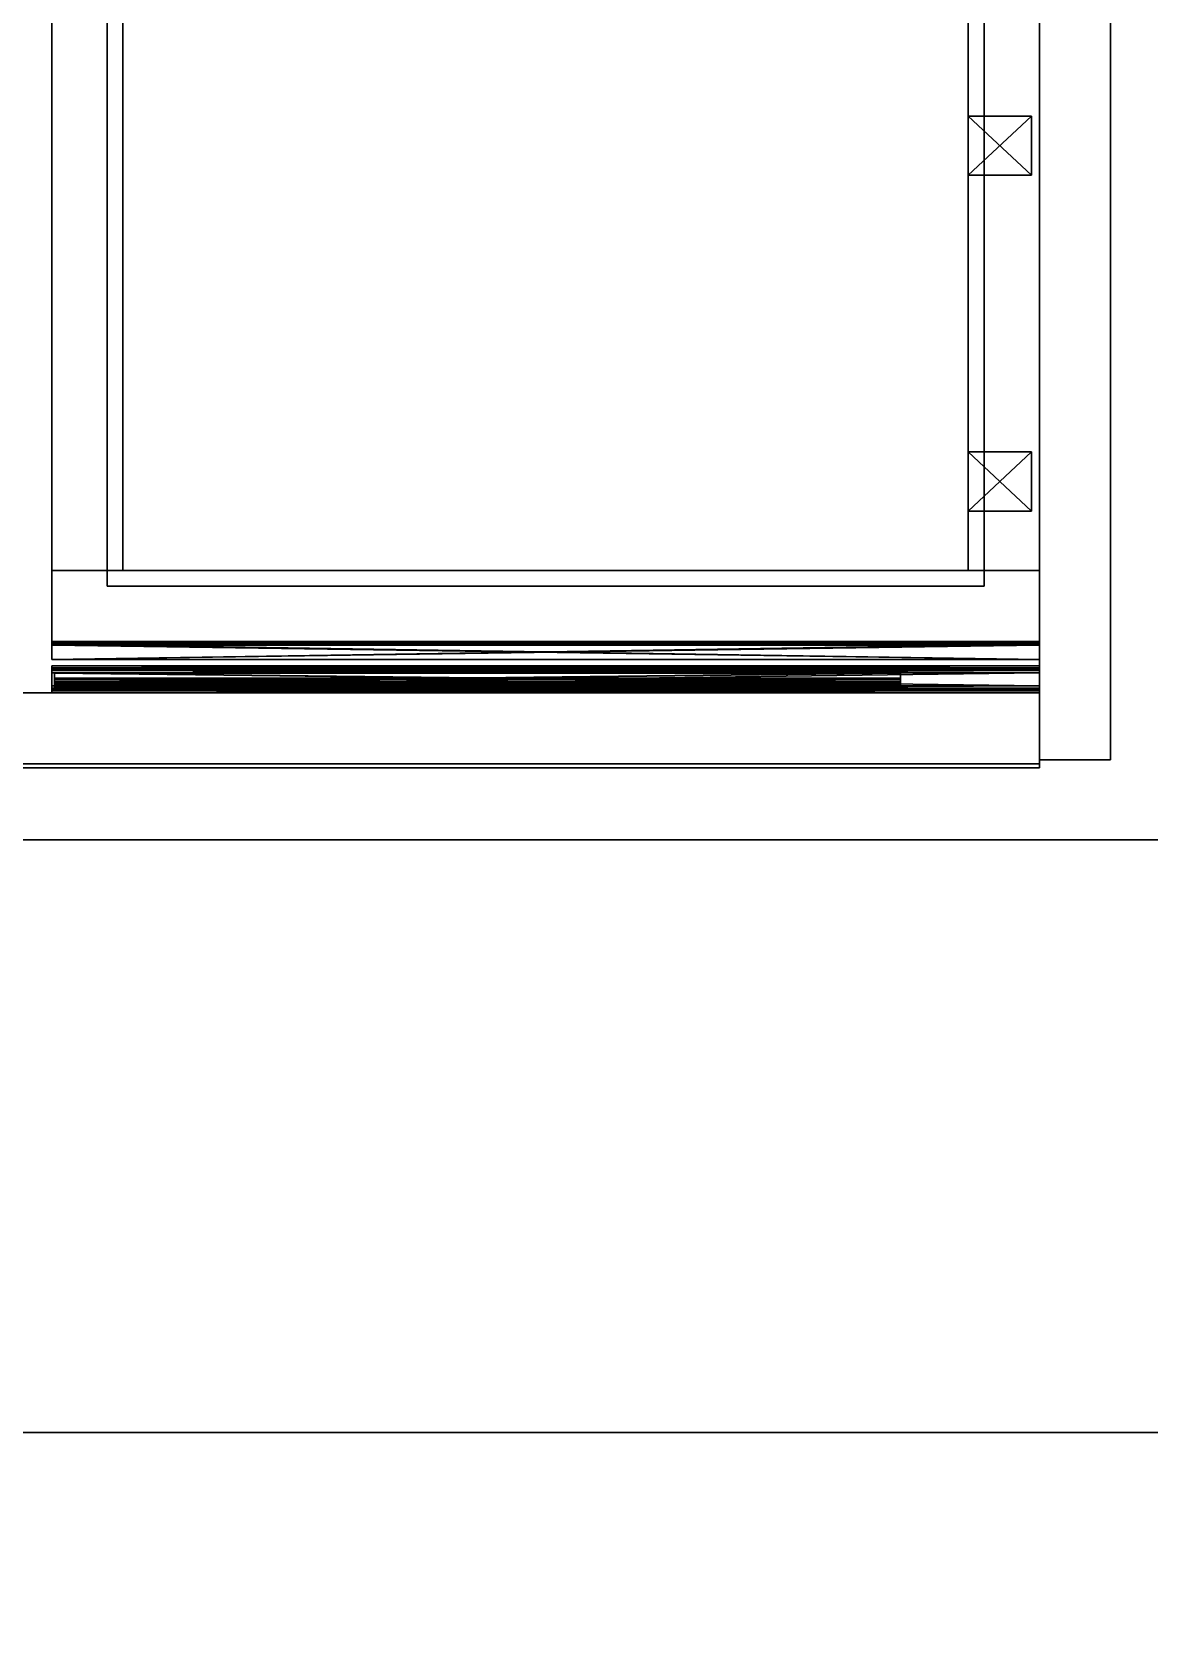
# Model space of a CAD drawing. Extents: x 0 to 5234, y -4951 to 0.
# Drawn here: x 222.9 to 505.8, y -3232.5 to -2828.4 of the extents above; entities that cross this region are included whole.
import ezdxf

# ---------------------------------------------------------------- set-up
doc = ezdxf.new("R2010")
doc.units = 0
for name, color, linetype in [('LAYER0', 7, 'CONTINUOUS'), ('LAYER10', 7, 'CONTINUOUS'), ('LAYER12', 253, 'CONTINUOUS'), ('LAYER14', 253, 'CONTINUOUS'), ('LAYER15', 7, 'CONTINUOUS'), ('LAYER18', 254, 'CONTINUOUS'), ('LAYER19', 7, 'CONTINUOUS'), ('LAYER20', 7, 'CONTINUOUS'), ('LAYER3', 253, 'CONTINUOUS'), ('LAYER33', 7, 'CONTINUOUS'), ('LAYER4', 253, 'CONTINUOUS'), ('LAYER6', 253, 'CONTINUOUS'), ('LAYER7', 253, 'CONTINUOUS'), ('LAYER8', 253, 'CONTINUOUS'), ('LAYER9', 7, 'CONTINUOUS')]:
    doc.layers.add(name, color=color, linetype=linetype)

msp = doc.modelspace()

# ---------------------------------------------------------------- linework, layer by layer
at = {"layer": 'LAYER0', "invisible_edges": 1}
for points in [[(5234, 0), (0, -4951), (0, 0), (5234, 0)], [(5234, -4951, 5), (0, 0, 5), (0, -4951, 5), (5234, -4951, 5)], [(0, 0, 5), (5234, -4951, 5), (5234, 0, 5), (0, 0, 5)], [(0, -4951), (5234, 0), (5234, -4951), (0, -4951)]]:
    msp.add_3dface(points, dxfattribs=at)
at = {"layer": 'LAYER10', "invisible_edges": 1}
for points in [[(460, -2964.744, 180), (478, -2634.744, 180), (478, -2964.744, 180), (460, -2964.744, 180)], [(478, -2634.744, 180), (460, -2964.744, 180), (460, -2634.744, 180), (478, -2634.744, 180)], [(460, -2634.744, 331.5), (478, -2964.744, 331.5), (478, -2634.744, 331.5), (460, -2634.744, 331.5)], [(478, -2964.744, 331.5), (460, -2634.744, 331.5), (460, -2964.744, 331.5), (478, -2964.744, 331.5)], [(460, -2964.744, 180), (460, -2634.744, 331.5), (460, -2634.744, 180), (460, -2964.744, 180)], [(460, -2634.744, 331.5), (460, -2964.744, 180), (460, -2964.744, 331.5), (460, -2634.744, 331.5)], [(478, -2964.744, 331.5), (478, -2634.744, 180), (478, -2634.744, 331.5), (478, -2964.744, 331.5)], [(478, -2634.744, 180), (478, -2964.744, 331.5), (478, -2964.744, 180), (478, -2634.744, 180)], [(478, -2964.744, 331.5), (460, -2964.744, 180), (478, -2964.744, 180), (478, -2964.744, 331.5)], [(460, -2964.744, 180), (478, -2964.744, 331.5), (460, -2964.744, 331.5), (460, -2964.744, 180)]]:
    msp.add_3dface(points, dxfattribs=at)
at = {"layer": 'LAYER12'}
for points in [[(476, -2934.744, 240.75), (476, -2949.744, 240.75), (460, -2934.744, 240.75), (476, -2934.744, 240.75)], [(460, -2934.744, 240.75), (476, -2949.744, 240.75), (460, -2949.744, 240.75), (460, -2934.744, 240.75)], [(460, -2934.744, 240.75), (460, -2949.744, 240.75), (460, -2934.744, 255.75), (460, -2934.744, 240.75)], [(460, -2934.744, 255.75), (460, -2949.744, 240.75), (460, -2949.744, 255.75), (460, -2934.744, 255.75)], [(460, -2934.744, 255.75), (460, -2949.744, 255.75), (476, -2934.744, 255.75), (460, -2934.744, 255.75)], [(476, -2934.744, 255.75), (460, -2949.744, 255.75), (476, -2949.744, 255.75), (476, -2934.744, 255.75)], [(460, -2934.744, 240.75), (460, -2934.744, 255.75), (476, -2934.744, 240.75), (460, -2934.744, 240.75)], [(476, -2934.744, 240.75), (460, -2934.744, 255.75), (476, -2934.744, 255.75), (476, -2934.744, 240.75)], [(476, -2934.744, 240.75), (476, -2934.744, 255.75), (476, -2949.744, 240.75), (476, -2934.744, 240.75)], [(476, -2949.744, 240.75), (476, -2934.744, 255.75), (476, -2949.744, 255.75), (476, -2949.744, 240.75)], [(476, -2949.744, 240.75), (476, -2949.744, 255.75), (460, -2949.744, 240.75), (476, -2949.744, 240.75)], [(460, -2949.744, 240.75), (476, -2949.744, 255.75), (460, -2949.744, 255.75), (460, -2949.744, 240.75)]]:
    msp.add_3dface(points, dxfattribs=at)
at = {"layer": 'LAYER14'}
for points in [[(476, -2849.744, 240.75), (476, -2864.744, 240.75), (460, -2849.744, 240.75), (476, -2849.744, 240.75)], [(460, -2849.744, 240.75), (476, -2864.744, 240.75), (460, -2864.744, 240.75), (460, -2849.744, 240.75)], [(460, -2849.744, 240.75), (460, -2864.744, 240.75), (460, -2849.744, 255.75), (460, -2849.744, 240.75)], [(460, -2849.744, 255.75), (460, -2864.744, 240.75), (460, -2864.744, 255.75), (460, -2849.744, 255.75)], [(460, -2849.744, 255.75), (460, -2864.744, 255.75), (476, -2849.744, 255.75), (460, -2849.744, 255.75)], [(476, -2849.744, 255.75), (460, -2864.744, 255.75), (476, -2864.744, 255.75), (476, -2849.744, 255.75)], [(460, -2849.744, 240.75), (460, -2849.744, 255.75), (476, -2849.744, 240.75), (460, -2849.744, 240.75)], [(476, -2849.744, 240.75), (460, -2849.744, 255.75), (476, -2849.744, 255.75), (476, -2849.744, 240.75)], [(476, -2849.744, 240.75), (476, -2849.744, 255.75), (476, -2864.744, 240.75), (476, -2849.744, 240.75)], [(476, -2864.744, 240.75), (476, -2849.744, 255.75), (476, -2864.744, 255.75), (476, -2864.744, 240.75)], [(476, -2864.744, 240.75), (476, -2864.744, 255.75), (460, -2864.744, 240.75), (476, -2864.744, 240.75)], [(460, -2864.744, 240.75), (476, -2864.744, 255.75), (460, -2864.744, 255.75), (460, -2864.744, 240.75)]]:
    msp.add_3dface(points, dxfattribs=at)
at = {"layer": 'LAYER15', "invisible_edges": 1}
for points in [[(478, -2964.744, 331.5), (228, -2964.744, 180), (228, -2964.744, 331.5), (478, -2964.744, 331.5)], [(228, -2964.744, 180), (478, -2964.744, 331.5), (478, -2964.744, 180), (228, -2964.744, 180)], [(228, -2982.744, 331.5), (228, -2964.744, 180), (228, -2982.744, 180), (228, -2982.744, 331.5)], [(228, -2964.744, 180), (228, -2982.744, 331.5), (228, -2964.744, 331.5), (228, -2964.744, 180)], [(478, -2982.744, 180), (228, -2964.744, 180), (478, -2964.744, 180), (478, -2982.744, 180)], [(228, -2964.744, 180), (478, -2982.744, 180), (228, -2982.744, 180), (228, -2964.744, 180)], [(228, -2982.744, 331.5), (478, -2964.744, 331.5), (228, -2964.744, 331.5), (228, -2982.744, 331.5)], [(478, -2964.744, 331.5), (228, -2982.744, 331.5), (478, -2982.744, 331.5), (478, -2964.744, 331.5)], [(478, -2964.744, 331.5), (478, -2982.744, 180), (478, -2964.744, 180), (478, -2964.744, 331.5)], [(478, -2982.744, 180), (478, -2964.744, 331.5), (478, -2982.744, 331.5), (478, -2982.744, 180)], [(478, -2982.744, 180), (228, -2982.744, 331.5), (228, -2982.744, 180), (478, -2982.744, 180)], [(228, -2982.744, 331.5), (478, -2982.744, 180), (478, -2982.744, 331.5), (228, -2982.744, 331.5)]]:
    msp.add_3dface(points, dxfattribs=at)
at = {"layer": 'LAYER18'}
for points in [[(478, -2982.794, 266.45), (228, -2982.794, 266.45), (228, -2982.994, 267.01), (478, -2982.794, 266.45)], [(478, -2982.794, 266.45), (228, -2982.994, 267.01), (478, -2982.994, 267.01), (478, -2982.794, 266.45)], [(478, -2982.994, 244.01), (228, -2982.994, 244.01), (228, -2982.794, 244.56), (478, -2982.994, 244.01)], [(478, -2982.994, 244.01), (228, -2982.794, 244.56), (478, -2982.794, 244.56), (478, -2982.994, 244.01)], [(478, -2982.794, 266.45), (478, -2982.794, 244.56), (228, -2982.794, 244.56), (478, -2982.794, 266.45)], [(478, -2982.794, 266.45), (228, -2982.794, 244.56), (228, -2982.794, 266.45), (478, -2982.794, 266.45)], [(478, -2982.994, 267.01), (228, -2982.994, 267.01), (228, -2983.474, 267.25), (478, -2982.994, 267.01)], [(478, -2982.994, 267.01), (228, -2983.474, 267.25), (478, -2983.474, 267.25), (478, -2982.994, 267.01)], [(478, -2983.474, 243.77), (228, -2983.474, 243.77), (228, -2982.994, 244.01), (478, -2983.474, 243.77)], [(478, -2983.474, 243.77), (228, -2982.994, 244.01), (478, -2982.994, 244.01), (478, -2983.474, 243.77)], [(478, -2987.294, 267.25), (478, -2983.474, 267.25), (228, -2983.474, 267.25), (478, -2987.294, 267.25)], [(478, -2987.294, 267.25), (228, -2983.474, 267.25), (228, -2987.294, 267.25), (478, -2987.294, 267.25)], [(478, -2983.474, 243.77), (478, -2987.294, 243.77), (228, -2987.294, 243.77), (478, -2983.474, 243.77)], [(478, -2983.474, 243.77), (228, -2987.294, 243.77), (228, -2983.474, 243.77), (478, -2983.474, 243.77)], [(478, -2983.684, 266.22), (478, -2987.294, 266.22), (228, -2987.294, 266.22), (478, -2983.684, 266.22)], [(478, -2983.684, 266.22), (228, -2987.294, 266.22), (228, -2983.684, 266.22), (478, -2983.684, 266.22)], [(478, -2983.684, 244.81), (478, -2983.684, 266.22), (228, -2983.684, 266.22), (478, -2983.684, 244.81)], [(478, -2983.684, 244.81), (228, -2983.684, 266.22), (228, -2983.684, 244.81), (478, -2983.684, 244.81)], [(478, -2987.294, 244.81), (478, -2983.684, 244.81), (228, -2983.684, 244.81), (478, -2987.294, 244.81)], [(478, -2987.294, 244.81), (228, -2983.684, 244.81), (228, -2987.294, 244.81), (478, -2987.294, 244.81)], [(478, -2987.294, 266.22), (478, -2987.294, 267.25), (228, -2987.294, 267.25), (478, -2987.294, 266.22)], [(478, -2987.294, 266.22), (228, -2987.294, 267.25), (228, -2987.294, 266.22), (478, -2987.294, 266.22)], [(478, -2987.294, 243.77), (478, -2987.294, 244.81), (228, -2987.294, 244.81), (478, -2987.294, 243.77)], [(478, -2987.294, 243.77), (228, -2987.294, 244.81), (228, -2987.294, 243.77), (478, -2987.294, 243.77)]]:
    msp.add_3dface(points, dxfattribs=at)
at = {"layer": 'LAYER19'}
for points in [[(228.01, -2989.464, 281.6), (478, -2989.464, 281.6), (478, -2988.934, 280.05), (228.01, -2989.464, 281.6)], [(228.01, -2989.464, 281.6), (478, -2988.934, 280.05), (228.01, -2988.934, 280.05), (228.01, -2989.464, 281.6)], [(478, -2988.934, 280.05), (478, -2988.934, 276.75), (228.01, -2988.934, 276.75), (478, -2988.934, 280.05)], [(478, -2988.934, 280.05), (228.01, -2988.934, 276.75), (228.01, -2988.934, 280.05), (478, -2988.934, 280.05)], [(478, -2988.934, 276.75), (478, -2989.834, 276.75), (228.01, -2989.834, 276.75), (478, -2988.934, 276.75)], [(478, -2988.934, 276.75), (228.01, -2989.834, 276.75), (228.01, -2988.934, 276.75), (478, -2988.934, 276.75)], [(478, -2989.834, 241.65), (478, -2988.934, 241.65), (228.01, -2988.934, 241.65), (478, -2989.834, 241.65)], [(478, -2989.834, 241.65), (228.01, -2988.934, 241.65), (228.01, -2989.834, 241.65), (478, -2989.834, 241.65)], [(478, -2988.934, 241.65), (478, -2988.934, 239.45), (228.01, -2988.934, 239.45), (478, -2988.934, 241.65)], [(478, -2988.934, 241.65), (228.01, -2988.934, 239.45), (228.01, -2988.934, 241.65), (478, -2988.934, 241.65)], [(228.01, -2988.934, 239.45), (478, -2988.934, 239.45), (478, -2989.464, 237.89), (228.01, -2988.934, 239.45)], [(228.01, -2988.934, 239.45), (478, -2989.464, 237.89), (228.01, -2989.464, 237.89), (228.01, -2988.934, 239.45)], [(228.01, -2989.464, 281.6), (478, -2988.934, 280.05), (478, -2989.464, 281.6), (228.01, -2989.464, 281.6)], [(478, -2988.934, 280.05), (228.01, -2988.934, 276.75), (478, -2988.934, 276.75), (478, -2988.934, 280.05)], [(478, -2988.934, 276.75), (228.01, -2989.834, 276.75), (478, -2989.834, 276.75), (478, -2988.934, 276.75)], [(478, -2988.934, 280.05), (228.01, -2988.934, 280.05), (228.01, -2988.934, 276.75), (478, -2988.934, 280.05)], [(228.01, -2989.464, 281.6), (228.01, -2988.934, 280.05), (478, -2988.934, 280.05), (228.01, -2989.464, 281.6)], [(478, -2988.934, 276.75), (228.01, -2988.934, 276.75), (228.01, -2989.834, 276.75), (478, -2988.934, 276.75)], [(478, -2988.934, 241.65), (228.01, -2988.934, 241.65), (228.01, -2988.934, 239.45), (478, -2988.934, 241.65)], [(478, -2988.934, 241.65), (228.01, -2988.934, 239.45), (478, -2988.934, 239.45), (478, -2988.934, 241.65)], [(478, -2989.834, 241.65), (228.01, -2988.934, 241.65), (478, -2988.934, 241.65), (478, -2989.834, 241.65)], [(478, -2989.834, 241.65), (228.01, -2989.834, 241.65), (228.01, -2988.934, 241.65), (478, -2989.834, 241.65)], [(228.01, -2988.934, 239.45), (228.01, -2989.464, 237.89), (478, -2989.464, 237.89), (228.01, -2988.934, 239.45)], [(228.01, -2988.934, 239.45), (478, -2989.464, 237.89), (478, -2988.934, 239.45), (228.01, -2988.934, 239.45)], [(478, -2990.724, 282.25), (478, -2989.464, 281.6), (228.01, -2989.464, 281.6), (478, -2990.724, 282.25)], [(478, -2990.724, 282.25), (228.01, -2989.464, 281.6), (228.01, -2990.724, 282.25), (478, -2990.724, 282.25)], [(228.01, -2989.464, 237.89), (478, -2989.464, 237.89), (478, -2990.724, 237.25), (228.01, -2989.464, 237.89)], [(228.01, -2989.464, 237.89), (478, -2990.724, 237.25), (228.01, -2990.724, 237.25), (228.01, -2989.464, 237.89)], [(478, -2990.724, 282.25), (228.01, -2989.464, 281.6), (478, -2989.464, 281.6), (478, -2990.724, 282.25)], [(478, -2990.724, 282.25), (228.01, -2990.724, 282.25), (228.01, -2989.464, 281.6), (478, -2990.724, 282.25)], [(228.01, -2989.464, 237.89), (228.01, -2990.724, 237.25), (478, -2990.724, 237.25), (228.01, -2989.464, 237.89)], [(228.01, -2989.464, 237.89), (478, -2990.724, 237.25), (478, -2989.464, 237.89), (228.01, -2989.464, 237.89)], [(478, -2989.834, 276.75), (478, -2989.834, 280.05), (228.01, -2989.834, 280.05), (478, -2989.834, 276.75)], [(478, -2989.834, 276.75), (228.01, -2989.834, 280.05), (228.01, -2989.834, 276.75), (478, -2989.834, 276.75)], [(478, -2990.094, 280.83), (228.01, -2990.094, 280.83), (228.01, -2989.834, 280.05), (478, -2990.094, 280.83)], [(478, -2990.094, 280.83), (228.01, -2989.834, 280.05), (478, -2989.834, 280.05), (478, -2990.094, 280.83)], [(478, -2989.834, 239.45), (478, -2989.834, 241.65), (228.01, -2989.834, 241.65), (478, -2989.834, 239.45)], [(478, -2989.834, 239.45), (228.01, -2989.834, 241.65), (228.01, -2989.834, 239.45), (478, -2989.834, 239.45)], [(478, -2989.834, 239.45), (228.01, -2989.834, 239.45), (228.01, -2990.094, 238.67), (478, -2989.834, 239.45)], [(478, -2989.834, 239.45), (228.01, -2990.094, 238.67), (478, -2990.094, 238.67), (478, -2989.834, 239.45)], [(478, -2990.094, 280.83), (478, -2989.834, 280.05), (228.01, -2989.834, 280.05), (478, -2990.094, 280.83)], [(478, -2989.834, 276.75), (228.01, -2989.834, 280.05), (478, -2989.834, 280.05), (478, -2989.834, 276.75)], [(478, -2989.834, 239.45), (228.01, -2989.834, 241.65), (478, -2989.834, 241.65), (478, -2989.834, 239.45)], [(478, -2989.834, 239.45), (478, -2990.094, 238.67), (228.01, -2990.094, 238.67), (478, -2989.834, 239.45)], [(478, -2989.834, 239.45), (228.01, -2989.834, 239.45), (228.01, -2989.834, 241.65), (478, -2989.834, 239.45)], [(478, -2989.834, 239.45), (228.01, -2990.094, 238.67), (228.01, -2989.834, 239.45), (478, -2989.834, 239.45)], [(478, -2989.834, 276.75), (228.01, -2989.834, 276.75), (228.01, -2989.834, 280.05), (478, -2989.834, 276.75)], [(478, -2990.094, 280.83), (228.01, -2989.834, 280.05), (228.01, -2990.094, 280.83), (478, -2990.094, 280.83)], [(478, -2990.724, 281.15), (228.01, -2990.724, 281.15), (228.01, -2990.094, 280.83), (478, -2990.724, 281.15)], [(478, -2990.724, 281.15), (228.01, -2990.094, 280.83), (478, -2990.094, 280.83), (478, -2990.724, 281.15)], [(478, -2990.094, 238.67), (228.01, -2990.094, 238.67), (228.01, -2990.724, 238.35), (478, -2990.094, 238.67)], [(478, -2990.094, 238.67), (228.01, -2990.724, 238.35), (478, -2990.724, 238.35), (478, -2990.094, 238.67)], [(478, -2990.724, 281.15), (478, -2990.094, 280.83), (228.01, -2990.094, 280.83), (478, -2990.724, 281.15)], [(478, -2990.094, 238.67), (478, -2990.724, 238.35), (228.01, -2990.724, 238.35), (478, -2990.094, 238.67)], [(478, -2990.094, 238.67), (228.01, -2990.724, 238.35), (228.01, -2990.094, 238.67), (478, -2990.094, 238.67)], [(478, -2990.724, 281.15), (228.01, -2990.094, 280.83), (228.01, -2990.724, 281.15), (478, -2990.724, 281.15)], [(478, -2993.944, 282.25), (478, -2990.724, 282.25), (228.01, -2990.724, 282.25), (478, -2993.944, 282.25)], [(478, -2993.944, 282.25), (228.01, -2990.724, 282.25), (228.01, -2993.944, 282.25), (478, -2993.944, 282.25)], [(478, -2990.724, 281.15), (478, -2993.944, 281.15), (228.01, -2993.944, 281.15), (478, -2990.724, 281.15)], [(478, -2990.724, 281.15), (228.01, -2993.944, 281.15), (228.01, -2990.724, 281.15), (478, -2990.724, 281.15)], [(478, -2990.724, 237.25), (478, -2993.944, 237.25), (228.01, -2993.944, 237.25), (478, -2990.724, 237.25)], [(478, -2990.724, 237.25), (228.01, -2993.944, 237.25), (228.01, -2990.724, 237.25), (478, -2990.724, 237.25)], [(478, -2993.944, 238.35), (478, -2990.724, 238.35), (228.01, -2990.724, 238.35), (478, -2993.944, 238.35)], [(478, -2993.944, 238.35), (228.01, -2990.724, 238.35), (228.01, -2993.944, 238.35), (478, -2993.944, 238.35)], [(478, -2990.724, 281.15), (228.01, -2993.944, 281.15), (478, -2993.944, 281.15), (478, -2990.724, 281.15)], [(478, -2993.944, 282.25), (228.01, -2990.724, 282.25), (478, -2990.724, 282.25), (478, -2993.944, 282.25)], [(478, -2993.944, 282.25), (228.01, -2993.944, 282.25), (228.01, -2990.724, 282.25), (478, -2993.944, 282.25)], [(478, -2990.724, 281.15), (228.01, -2990.724, 281.15), (228.01, -2993.944, 281.15), (478, -2990.724, 281.15)], [(478, -2990.724, 237.25), (228.01, -2993.944, 237.25), (478, -2993.944, 237.25), (478, -2990.724, 237.25)], [(478, -2990.724, 237.25), (228.01, -2990.724, 237.25), (228.01, -2993.944, 237.25), (478, -2990.724, 237.25)], [(478, -2993.944, 238.35), (228.01, -2993.944, 238.35), (228.01, -2990.724, 238.35), (478, -2993.944, 238.35)], [(478, -2993.944, 238.35), (228.01, -2990.724, 238.35), (478, -2990.724, 238.35), (478, -2993.944, 238.35)], [(228.01, -2995.214, 281.6), (478, -2995.214, 281.6), (478, -2993.944, 282.25), (228.01, -2995.214, 281.6)], [(228.01, -2995.214, 281.6), (478, -2993.944, 282.25), (228.01, -2993.944, 282.25), (228.01, -2995.214, 281.6)], [(478, -2994.584, 280.83), (228.01, -2994.584, 280.83), (228.01, -2993.944, 281.15), (478, -2994.584, 280.83)], [(478, -2994.584, 280.83), (228.01, -2993.944, 281.15), (478, -2993.944, 281.15), (478, -2994.584, 280.83)], [(228.01, -2993.944, 237.25), (478, -2993.944, 237.25), (478, -2995.214, 237.89), (228.01, -2993.944, 237.25)], [(228.01, -2993.944, 237.25), (478, -2995.214, 237.89), (228.01, -2995.214, 237.89), (228.01, -2993.944, 237.25)], [(478, -2994.584, 238.67), (478, -2993.944, 238.35), (228.01, -2993.944, 238.35), (478, -2994.584, 238.67)], [(478, -2994.584, 238.67), (228.01, -2993.944, 238.35), (228.01, -2994.584, 238.67), (478, -2994.584, 238.67)], [(478, -2994.584, 280.83), (478, -2993.944, 281.15), (228.01, -2993.944, 281.15), (478, -2994.584, 280.83)], [(228.01, -2995.214, 281.6), (228.01, -2993.944, 282.25), (478, -2993.944, 282.25), (228.01, -2995.214, 281.6)], [(228.01, -2995.214, 281.6), (478, -2993.944, 282.25), (478, -2995.214, 281.6), (228.01, -2995.214, 281.6)], [(478, -2994.584, 280.83), (228.01, -2993.944, 281.15), (228.01, -2994.584, 280.83), (478, -2994.584, 280.83)], [(228.01, -2993.944, 237.25), (478, -2995.214, 237.89), (478, -2993.944, 237.25), (228.01, -2993.944, 237.25)], [(228.01, -2993.944, 237.25), (228.01, -2995.214, 237.89), (478, -2995.214, 237.89), (228.01, -2993.944, 237.25)], [(478, -2994.584, 238.67), (228.01, -2993.944, 238.35), (478, -2993.944, 238.35), (478, -2994.584, 238.67)], [(478, -2994.584, 238.67), (228.01, -2994.584, 238.67), (228.01, -2993.944, 238.35), (478, -2994.584, 238.67)], [(228.66, -2993.254, 268.05), (442.84, -2993.254, 268.05), (442.84, -2990.714, 267.65), (228.66, -2993.254, 268.05)], [(228.66, -2993.254, 268.05), (442.84, -2990.714, 267.65), (228.66, -2990.714, 267.65), (228.66, -2993.254, 268.05)], [(228.66, -2990.714, 267.65), (442.84, -2990.714, 267.65), (442.84, -2990.774, 266.62), (228.66, -2990.714, 267.65)], [(228.66, -2990.714, 267.65), (442.84, -2990.774, 266.62), (228.66, -2990.774, 266.62), (228.66, -2990.714, 267.65)], [(228.66, -2990.774, 242.47), (442.84, -2990.774, 242.47), (442.84, -2990.714, 241.44), (228.66, -2990.774, 242.47)], [(228.66, -2990.774, 242.47), (442.84, -2990.714, 241.44), (228.66, -2990.714, 241.44), (228.66, -2990.774, 242.47)], [(228.66, -2990.714, 241.44), (442.84, -2990.714, 241.44), (442.84, -2993.254, 241.04), (228.66, -2990.714, 241.44)], [(228.66, -2990.714, 241.44), (442.84, -2993.254, 241.04), (228.66, -2993.254, 241.04), (228.66, -2990.714, 241.44)], [(228.66, -2993.254, 268.05), (442.84, -2990.714, 267.65), (442.84, -2993.254, 268.05), (228.66, -2993.254, 268.05)], [(228.66, -2990.714, 267.65), (442.84, -2990.774, 266.62), (442.84, -2990.714, 267.65), (228.66, -2990.714, 267.65)], [(228.66, -2990.714, 241.44), (442.84, -2993.254, 241.04), (442.84, -2990.714, 241.44), (228.66, -2990.714, 241.44)], [(228.66, -2990.774, 242.47), (442.84, -2990.714, 241.44), (442.84, -2990.774, 242.47), (228.66, -2990.774, 242.47)], [(228.66, -2993.254, 268.05), (228.66, -2990.714, 267.65), (442.84, -2990.714, 267.65), (228.66, -2993.254, 268.05)], [(228.66, -2990.714, 267.65), (228.66, -2990.774, 266.62), (442.84, -2990.774, 266.62), (228.66, -2990.714, 267.65)], [(228.66, -2990.714, 241.44), (228.66, -2993.254, 241.04), (442.84, -2993.254, 241.04), (228.66, -2990.714, 241.44)], [(228.66, -2990.774, 242.47), (228.66, -2990.714, 241.44), (442.84, -2990.714, 241.44), (228.66, -2990.774, 242.47)], [(228.66, -2990.774, 266.62), (442.84, -2990.774, 266.62), (442.84, -2993.274, 267.01), (228.66, -2990.774, 266.62)], [(228.66, -2990.774, 266.62), (442.84, -2993.274, 267.01), (228.66, -2993.274, 267.01), (228.66, -2990.774, 266.62)], [(228.66, -2993.314, 242.08), (442.84, -2993.314, 242.08), (442.84, -2990.774, 242.47), (228.66, -2993.314, 242.08)], [(228.66, -2993.314, 242.08), (442.84, -2990.774, 242.47), (228.66, -2990.774, 242.47), (228.66, -2993.314, 242.08)], [(228.66, -2990.774, 266.62), (442.84, -2993.274, 267.01), (442.84, -2990.774, 266.62), (228.66, -2990.774, 266.62)], [(228.66, -2993.314, 242.08), (442.84, -2990.774, 242.47), (442.84, -2993.314, 242.08), (228.66, -2993.314, 242.08)], [(228.66, -2990.774, 266.62), (228.66, -2993.274, 267.01), (442.84, -2993.274, 267.01), (228.66, -2990.774, 266.62)], [(228.66, -2993.314, 242.08), (228.66, -2990.774, 242.47), (442.84, -2990.774, 242.47), (228.66, -2993.314, 242.08)], [(228.66, -2992.404, 255.37), (442.84, -2992.404, 255.37), (442.84, -2992.014, 253.9), (228.66, -2992.404, 255.37)], [(228.66, -2992.404, 255.37), (442.84, -2992.014, 253.9), (228.66, -2992.014, 253.9), (228.66, -2992.404, 255.37)], [(228.66, -2992.014, 248.03), (228.66, -2992.014, 253.9), (442.84, -2992.014, 253.9), (228.66, -2992.014, 248.03)], [(228.66, -2992.014, 248.03), (442.84, -2992.014, 253.9), (442.84, -2992.014, 248.03), (228.66, -2992.014, 248.03)], [(228.66, -2992.014, 248.03), (442.84, -2992.014, 248.03), (442.84, -2992.404, 246.57), (228.66, -2992.014, 248.03)], [(228.66, -2992.014, 248.03), (442.84, -2992.404, 246.57), (228.66, -2992.404, 246.57), (228.66, -2992.014, 248.03)], [(228.66, -2992.404, 255.37), (442.84, -2992.014, 253.9), (442.84, -2992.404, 255.37), (228.66, -2992.404, 255.37)], [(228.66, -2992.014, 248.03), (442.84, -2992.014, 248.03), (442.84, -2992.014, 253.9), (228.66, -2992.014, 248.03)], [(228.66, -2992.014, 248.03), (442.84, -2992.404, 246.57), (442.84, -2992.014, 248.03), (228.66, -2992.014, 248.03)], [(228.66, -2992.014, 248.03), (442.84, -2992.014, 253.9), (228.66, -2992.014, 253.9), (228.66, -2992.014, 248.03)], [(228.66, -2992.404, 255.37), (228.66, -2992.014, 253.9), (442.84, -2992.014, 253.9), (228.66, -2992.404, 255.37)], [(228.66, -2992.014, 248.03), (228.66, -2992.404, 246.57), (442.84, -2992.404, 246.57), (228.66, -2992.014, 248.03)], [(228.66, -2993.444, 263.93), (442.84, -2993.444, 263.93), (442.84, -2992.404, 255.37), (228.66, -2993.444, 263.93)], [(228.66, -2993.444, 263.93), (442.84, -2992.404, 255.37), (228.66, -2992.404, 255.37), (228.66, -2993.444, 263.93)], [(228.66, -2992.404, 246.57), (442.84, -2992.404, 246.57), (442.84, -2993.444, 245.6), (228.66, -2992.404, 246.57)], [(228.66, -2992.404, 246.57), (442.84, -2993.444, 245.6), (228.66, -2993.444, 245.6), (228.66, -2992.404, 246.57)], [(228.66, -2993.444, 263.93), (442.84, -2992.404, 255.37), (442.84, -2993.444, 263.93), (228.66, -2993.444, 263.93)], [(228.66, -2992.404, 246.57), (442.84, -2993.444, 245.6), (442.84, -2992.404, 246.57), (228.66, -2992.404, 246.57)], [(228.66, -2993.444, 263.93), (228.66, -2992.404, 255.37), (442.84, -2992.404, 255.37), (228.66, -2993.444, 263.93)], [(228.66, -2992.404, 246.57), (228.66, -2993.444, 245.6), (442.84, -2993.444, 245.6), (228.66, -2992.404, 246.57)], [(442.84, -2992.914, 248.03), (228.66, -2992.914, 248.03), (228.66, -2993.144, 247.14), (442.84, -2992.914, 248.03)], [(442.84, -2992.914, 248.03), (228.66, -2993.144, 247.14), (442.84, -2993.144, 247.14), (442.84, -2992.914, 248.03)], [(228.66, -2992.914, 253.9), (228.66, -2992.914, 248.03), (442.84, -2992.914, 248.03), (228.66, -2992.914, 253.9)], [(228.66, -2992.914, 253.9), (442.84, -2992.914, 248.03), (442.84, -2992.914, 253.9), (228.66, -2992.914, 253.9)], [(442.84, -2993.144, 254.79), (228.66, -2993.144, 254.79), (228.66, -2992.914, 253.9), (442.84, -2993.144, 254.79)], [(442.84, -2993.144, 254.79), (228.66, -2992.914, 253.9), (442.84, -2992.914, 253.9), (442.84, -2993.144, 254.79)], [(442.84, -2993.144, 254.79), (442.84, -2992.914, 253.9), (228.66, -2992.914, 253.9), (442.84, -2993.144, 254.79)], [(228.66, -2992.914, 253.9), (442.84, -2992.914, 253.9), (442.84, -2992.914, 248.03), (228.66, -2992.914, 253.9)], [(442.84, -2992.914, 248.03), (442.84, -2993.144, 247.14), (228.66, -2993.144, 247.14), (442.84, -2992.914, 248.03)], [(228.66, -2992.914, 253.9), (442.84, -2992.914, 248.03), (228.66, -2992.914, 248.03), (228.66, -2992.914, 253.9)], [(442.84, -2992.914, 248.03), (228.66, -2993.144, 247.14), (228.66, -2992.914, 248.03), (442.84, -2992.914, 248.03)], [(442.84, -2993.144, 254.79), (228.66, -2992.914, 253.9), (228.66, -2993.144, 254.79), (442.84, -2993.144, 254.79)], [(442.84, -2993.144, 247.14), (228.66, -2993.144, 247.14), (228.66, -2993.774, 246.56), (442.84, -2993.144, 247.14)], [(442.84, -2993.144, 247.14), (228.66, -2993.774, 246.56), (442.84, -2993.774, 246.56), (442.84, -2993.144, 247.14)], [(442.84, -2993.774, 255.38), (228.66, -2993.774, 255.38), (228.66, -2993.144, 254.79), (442.84, -2993.774, 255.38)], [(442.84, -2993.774, 255.38), (228.66, -2993.144, 254.79), (442.84, -2993.144, 254.79), (442.84, -2993.774, 255.38)], [(442.84, -2993.774, 255.38), (442.84, -2993.144, 254.79), (228.66, -2993.144, 254.79), (442.84, -2993.774, 255.38)], [(442.84, -2993.144, 247.14), (442.84, -2993.774, 246.56), (228.66, -2993.774, 246.56), (442.84, -2993.144, 247.14)], [(442.84, -2993.774, 255.38), (228.66, -2993.144, 254.79), (228.66, -2993.774, 255.38), (442.84, -2993.774, 255.38)], [(442.84, -2993.144, 247.14), (228.66, -2993.774, 246.56), (228.66, -2993.144, 247.14), (442.84, -2993.144, 247.14)], [(228.66, -2994.274, 241.48), (228.66, -2993.254, 241.04), (442.84, -2993.254, 241.04), (228.66, -2994.274, 241.48)], [(228.66, -2994.274, 241.48), (442.84, -2993.254, 241.04), (442.84, -2994.274, 241.48), (228.66, -2994.274, 241.48)], [(228.66, -2994.244, 267.58), (442.84, -2994.244, 267.58), (442.84, -2993.254, 268.05), (228.66, -2994.244, 267.58)], [(228.66, -2994.244, 267.58), (442.84, -2993.254, 268.05), (228.66, -2993.254, 268.05), (228.66, -2994.244, 267.58)], [(228.66, -2994.244, 267.58), (442.84, -2993.254, 268.05), (442.84, -2994.244, 267.58), (228.66, -2994.244, 267.58)], [(228.66, -2994.274, 241.48), (442.84, -2994.274, 241.48), (442.84, -2993.254, 241.04), (228.66, -2994.274, 241.48)], [(228.66, -2994.244, 267.58), (228.66, -2993.254, 268.05), (442.84, -2993.254, 268.05), (228.66, -2994.244, 267.58)], [(228.66, -2994.274, 241.48), (442.84, -2993.254, 241.04), (228.66, -2993.254, 241.04), (228.66, -2994.274, 241.48)], [(228.66, -2993.614, 266.84), (228.66, -2993.274, 267.01), (442.84, -2993.274, 267.01), (228.66, -2993.614, 266.84)], [(228.66, -2993.614, 266.84), (442.84, -2993.274, 267.01), (442.84, -2993.614, 266.84), (228.66, -2993.614, 266.84)], [(228.66, -2993.614, 266.84), (442.84, -2993.614, 266.84), (442.84, -2993.274, 267.01), (228.66, -2993.614, 266.84)], [(228.66, -2993.614, 266.84), (442.84, -2993.274, 267.01), (228.66, -2993.274, 267.01), (228.66, -2993.614, 266.84)], [(442.84, -2993.314, 242.08), (228.66, -2993.314, 242.08), (228.66, -2993.644, 242.22), (442.84, -2993.314, 242.08)], [(442.84, -2993.314, 242.08), (228.66, -2993.644, 242.22), (442.84, -2993.644, 242.22), (442.84, -2993.314, 242.08)], [(442.84, -2993.314, 242.08), (442.84, -2993.644, 242.22), (228.66, -2993.644, 242.22), (442.84, -2993.314, 242.08)], [(442.84, -2993.314, 242.08), (228.66, -2993.644, 242.22), (228.66, -2993.314, 242.08), (442.84, -2993.314, 242.08)], [(442.84, -2993.444, 263.93), (228.66, -2993.444, 263.93), (228.66, -2993.664, 264.14), (442.84, -2993.444, 263.93)], [(442.84, -2993.444, 263.93), (228.66, -2993.664, 264.14), (442.84, -2993.664, 264.14), (442.84, -2993.444, 263.93)], [(228.66, -2993.664, 245.4), (228.66, -2993.444, 245.6), (442.84, -2993.444, 245.6), (228.66, -2993.664, 245.4)], [(228.66, -2993.664, 245.4), (442.84, -2993.444, 245.6), (442.84, -2993.664, 245.4), (228.66, -2993.664, 245.4)], [(442.84, -2993.444, 263.93), (442.84, -2993.664, 264.14), (228.66, -2993.664, 264.14), (442.84, -2993.444, 263.93)], [(228.66, -2993.664, 245.4), (442.84, -2993.664, 245.4), (442.84, -2993.444, 245.6), (228.66, -2993.664, 245.4)], [(442.84, -2993.444, 263.93), (228.66, -2993.664, 264.14), (228.66, -2993.444, 263.93), (442.84, -2993.444, 263.93)], [(228.66, -2993.664, 245.4), (442.84, -2993.444, 245.6), (228.66, -2993.444, 245.6), (228.66, -2993.664, 245.4)], [(442.84, -2993.754, 266.45), (228.66, -2993.754, 266.45), (228.66, -2993.614, 266.84), (442.84, -2993.754, 266.45)], [(442.84, -2993.754, 266.45), (228.66, -2993.614, 266.84), (442.84, -2993.614, 266.84), (442.84, -2993.754, 266.45)], [(442.84, -2993.754, 266.45), (442.84, -2993.614, 266.84), (228.66, -2993.614, 266.84), (442.84, -2993.754, 266.45)], [(442.84, -2993.754, 266.45), (228.66, -2993.614, 266.84), (228.66, -2993.754, 266.45), (442.84, -2993.754, 266.45)], [(228.66, -2993.644, 242.22), (228.66, -2993.754, 242.6), (442.84, -2993.754, 242.6), (228.66, -2993.644, 242.22)], [(228.66, -2993.644, 242.22), (442.84, -2993.754, 242.6), (442.84, -2993.644, 242.22), (228.66, -2993.644, 242.22)], [(228.66, -2993.644, 242.22), (442.84, -2993.644, 242.22), (442.84, -2993.754, 242.6), (228.66, -2993.644, 242.22)], [(228.66, -2993.644, 242.22), (442.84, -2993.754, 242.6), (228.66, -2993.754, 242.6), (228.66, -2993.644, 242.22)], [(442.84, -2993.664, 264.14), (228.66, -2993.664, 264.14), (228.66, -2993.754, 264.45), (442.84, -2993.664, 264.14)], [(442.84, -2993.664, 264.14), (228.66, -2993.754, 264.45), (442.84, -2993.754, 264.45), (442.84, -2993.664, 264.14)], [(442.84, -2993.754, 245.09), (228.66, -2993.754, 245.09), (228.66, -2993.664, 245.4), (442.84, -2993.754, 245.09)], [(442.84, -2993.754, 245.09), (228.66, -2993.664, 245.4), (442.84, -2993.664, 245.4), (442.84, -2993.754, 245.09)], [(442.84, -2993.664, 264.14), (442.84, -2993.754, 264.45), (228.66, -2993.754, 264.45), (442.84, -2993.664, 264.14)], [(442.84, -2993.754, 245.09), (442.84, -2993.664, 245.4), (228.66, -2993.664, 245.4), (442.84, -2993.754, 245.09)], [(442.84, -2993.664, 264.14), (228.66, -2993.754, 264.45), (228.66, -2993.664, 264.14), (442.84, -2993.664, 264.14)], [(442.84, -2993.754, 245.09), (228.66, -2993.664, 245.4), (228.66, -2993.754, 245.09), (442.84, -2993.754, 245.09)], [(228.66, -2993.754, 264.45), (228.66, -2993.754, 266.45), (442.84, -2993.754, 266.45), (228.66, -2993.754, 264.45)], [(228.66, -2993.754, 264.45), (442.84, -2993.754, 266.45), (442.84, -2993.754, 264.45), (228.66, -2993.754, 264.45)], [(228.66, -2993.754, 242.6), (228.66, -2993.754, 245.09), (442.84, -2993.754, 245.09), (228.66, -2993.754, 242.6)], [(228.66, -2993.754, 242.6), (442.84, -2993.754, 245.09), (442.84, -2993.754, 242.6), (228.66, -2993.754, 242.6)], [(228.66, -2993.754, 264.45), (442.84, -2993.754, 264.45), (442.84, -2993.754, 266.45), (228.66, -2993.754, 264.45)], [(228.66, -2993.754, 242.6), (442.84, -2993.754, 242.6), (442.84, -2993.754, 245.09), (228.66, -2993.754, 242.6)], [(228.66, -2993.754, 264.45), (442.84, -2993.754, 266.45), (228.66, -2993.754, 266.45), (228.66, -2993.754, 264.45)], [(228.66, -2993.754, 242.6), (442.84, -2993.754, 245.09), (228.66, -2993.754, 245.09), (228.66, -2993.754, 242.6)], [(228.66, -2994.414, 245.98), (442.84, -2994.414, 245.98), (442.84, -2993.774, 246.56), (228.66, -2994.414, 245.98)], [(228.66, -2994.414, 245.98), (442.84, -2993.774, 246.56), (228.66, -2993.774, 246.56), (228.66, -2994.414, 245.98)], [(228.66, -2993.774, 255.38), (442.84, -2993.774, 255.38), (442.84, -2994.414, 263.56), (228.66, -2993.774, 255.38)], [(228.66, -2993.774, 255.38), (442.84, -2994.414, 263.56), (228.66, -2994.414, 263.56), (228.66, -2993.774, 255.38)], [(228.66, -2993.774, 255.38), (442.84, -2994.414, 263.56), (442.84, -2993.774, 255.38), (228.66, -2993.774, 255.38)], [(228.66, -2994.414, 245.98), (442.84, -2993.774, 246.56), (442.84, -2994.414, 245.98), (228.66, -2994.414, 245.98)], [(228.66, -2993.774, 255.38), (228.66, -2994.414, 263.56), (442.84, -2994.414, 263.56), (228.66, -2993.774, 255.38)], [(228.66, -2994.414, 245.98), (228.66, -2993.774, 246.56), (442.84, -2993.774, 246.56), (228.66, -2994.414, 245.98)], [(478, -2994.834, 280.05), (228.01, -2994.834, 280.05), (228.01, -2994.584, 280.83), (478, -2994.834, 280.05)], [(478, -2994.834, 280.05), (228.01, -2994.584, 280.83), (478, -2994.584, 280.83), (478, -2994.834, 280.05)], [(478, -2994.584, 238.67), (228.01, -2994.584, 238.67), (228.01, -2994.834, 239.45), (478, -2994.584, 238.67)], [(478, -2994.584, 238.67), (228.01, -2994.834, 239.45), (478, -2994.834, 239.45), (478, -2994.584, 238.67)], [(478, -2994.834, 280.05), (478, -2994.584, 280.83), (228.01, -2994.584, 280.83), (478, -2994.834, 280.05)], [(478, -2994.834, 280.05), (228.01, -2994.584, 280.83), (228.01, -2994.834, 280.05), (478, -2994.834, 280.05)], [(478, -2994.584, 238.67), (478, -2994.834, 239.45), (228.01, -2994.834, 239.45), (478, -2994.584, 238.67)], [(478, -2994.584, 238.67), (228.01, -2994.834, 239.45), (228.01, -2994.584, 238.67), (478, -2994.584, 238.67)], [(478, -2994.834, 280.05), (478, -2994.834, 239.45), (228.01, -2994.834, 239.45), (478, -2994.834, 280.05)], [(478, -2994.834, 280.05), (228.01, -2994.834, 239.45), (228.01, -2994.834, 280.05), (478, -2994.834, 280.05)], [(478, -2994.834, 280.05), (228.01, -2994.834, 239.45), (478, -2994.834, 239.45), (478, -2994.834, 280.05)], [(478, -2994.834, 280.05), (228.01, -2994.834, 280.05), (228.01, -2994.834, 239.45), (478, -2994.834, 280.05)], [(228.01, -2995.744, 280.05), (478, -2995.744, 280.05), (478, -2995.214, 281.6), (228.01, -2995.744, 280.05)], [(228.01, -2995.744, 280.05), (478, -2995.214, 281.6), (228.01, -2995.214, 281.6), (228.01, -2995.744, 280.05)], [(228.01, -2995.214, 237.89), (478, -2995.214, 237.89), (478, -2995.744, 239.45), (228.01, -2995.214, 237.89)], [(228.01, -2995.214, 237.89), (478, -2995.744, 239.45), (228.01, -2995.744, 239.45), (228.01, -2995.214, 237.89)], [(228.01, -2995.744, 280.05), (478, -2995.214, 281.6), (478, -2995.744, 280.05), (228.01, -2995.744, 280.05)], [(228.01, -2995.744, 280.05), (228.01, -2995.214, 281.6), (478, -2995.214, 281.6), (228.01, -2995.744, 280.05)], [(228.01, -2995.214, 237.89), (228.01, -2995.744, 239.45), (478, -2995.744, 239.45), (228.01, -2995.214, 237.89)], [(228.01, -2995.214, 237.89), (478, -2995.744, 239.45), (478, -2995.214, 237.89), (228.01, -2995.214, 237.89)], [(478, -2995.744, 239.45), (478, -2995.744, 280.05), (228.01, -2995.744, 280.05), (478, -2995.744, 239.45)], [(478, -2995.744, 239.45), (228.01, -2995.744, 280.05), (228.01, -2995.744, 239.45), (478, -2995.744, 239.45)], [(478, -2995.744, 239.45), (228.01, -2995.744, 280.05), (478, -2995.744, 280.05), (478, -2995.744, 239.45)], [(478, -2995.744, 239.45), (228.01, -2995.744, 239.45), (228.01, -2995.744, 280.05), (478, -2995.744, 239.45)], [(228.66, -2994.644, 266.45), (442.84, -2994.644, 266.45), (442.84, -2994.244, 267.58), (228.66, -2994.644, 266.45)], [(228.66, -2994.644, 266.45), (442.84, -2994.244, 267.58), (228.66, -2994.244, 267.58), (228.66, -2994.644, 266.45)], [(228.66, -2994.644, 266.45), (442.84, -2994.244, 267.58), (442.84, -2994.644, 266.45), (228.66, -2994.644, 266.45)], [(228.66, -2994.644, 266.45), (228.66, -2994.244, 267.58), (442.84, -2994.244, 267.58), (228.66, -2994.644, 266.45)], [(228.66, -2994.274, 241.48), (442.84, -2994.274, 241.48), (442.84, -2994.644, 242.63), (228.66, -2994.274, 241.48)], [(228.66, -2994.274, 241.48), (442.84, -2994.644, 242.63), (228.66, -2994.644, 242.63), (228.66, -2994.274, 241.48)], [(228.66, -2994.274, 241.48), (442.84, -2994.644, 242.63), (442.84, -2994.274, 241.48), (228.66, -2994.274, 241.48)], [(228.66, -2994.274, 241.48), (228.66, -2994.644, 242.63), (442.84, -2994.644, 242.63), (228.66, -2994.274, 241.48)], [(228.66, -2994.414, 245.98), (228.66, -2994.644, 245.09), (442.84, -2994.644, 245.09), (228.66, -2994.414, 245.98)], [(228.66, -2994.414, 245.98), (442.84, -2994.644, 245.09), (442.84, -2994.414, 245.98), (228.66, -2994.414, 245.98)], [(228.66, -2994.644, 264.45), (228.66, -2994.414, 263.56), (442.84, -2994.414, 263.56), (228.66, -2994.644, 264.45)], [(228.66, -2994.644, 264.45), (442.84, -2994.414, 263.56), (442.84, -2994.644, 264.45), (228.66, -2994.644, 264.45)], [(228.66, -2994.644, 264.45), (442.84, -2994.644, 264.45), (442.84, -2994.414, 263.56), (228.66, -2994.644, 264.45)], [(228.66, -2994.414, 245.98), (442.84, -2994.414, 245.98), (442.84, -2994.644, 245.09), (228.66, -2994.414, 245.98)], [(228.66, -2994.644, 264.45), (442.84, -2994.414, 263.56), (228.66, -2994.414, 263.56), (228.66, -2994.644, 264.45)], [(228.66, -2994.414, 245.98), (442.84, -2994.644, 245.09), (228.66, -2994.644, 245.09), (228.66, -2994.414, 245.98)], [(228.66, -2994.644, 245.09), (228.66, -2994.644, 242.63), (442.84, -2994.644, 242.63), (228.66, -2994.644, 245.09)], [(228.66, -2994.644, 245.09), (442.84, -2994.644, 242.63), (442.84, -2994.644, 245.09), (228.66, -2994.644, 245.09)], [(228.66, -2994.644, 266.45), (228.66, -2994.644, 264.45), (442.84, -2994.644, 264.45), (228.66, -2994.644, 266.45)], [(228.66, -2994.644, 266.45), (442.84, -2994.644, 264.45), (442.84, -2994.644, 266.45), (228.66, -2994.644, 266.45)], [(228.66, -2994.644, 266.45), (442.84, -2994.644, 266.45), (442.84, -2994.644, 264.45), (228.66, -2994.644, 266.45)], [(228.66, -2994.644, 245.09), (442.84, -2994.644, 245.09), (442.84, -2994.644, 242.63), (228.66, -2994.644, 245.09)], [(228.66, -2994.644, 266.45), (442.84, -2994.644, 264.45), (228.66, -2994.644, 264.45), (228.66, -2994.644, 266.45)], [(228.66, -2994.644, 245.09), (442.84, -2994.644, 242.63), (228.66, -2994.644, 242.63), (228.66, -2994.644, 245.09)]]:
    msp.add_3dface(points, dxfattribs=at)
at = {"layer": 'LAYER20', "invisible_edges": 1}
for points in [[(242, -2630.744, 193.5), (464, -2968.744, 193.5), (242, -2968.744, 193.5), (242, -2630.744, 193.5)], [(464, -2968.744, 193.5), (242, -2630.744, 193.5), (464, -2630.744, 193.5), (464, -2968.744, 193.5)], [(242, -2968.744, 199.5), (242, -2630.744, 193.5), (242, -2968.744, 193.5), (242, -2968.744, 199.5)], [(242, -2630.744, 193.5), (242, -2968.744, 199.5), (242, -2630.744, 199.5), (242, -2630.744, 193.5)], [(464, -2630.744, 199.5), (242, -2968.744, 199.5), (464, -2968.744, 199.5), (464, -2630.744, 199.5)], [(242, -2968.744, 199.5), (464, -2630.744, 199.5), (242, -2630.744, 199.5), (242, -2968.744, 199.5)], [(464, -2630.744, 199.5), (464, -2968.744, 193.5), (464, -2630.744, 193.5), (464, -2630.744, 199.5)], [(464, -2968.744, 193.5), (464, -2630.744, 199.5), (464, -2968.744, 199.5), (464, -2968.744, 193.5)], [(242, -2968.744, 199.5), (464, -2968.744, 193.5), (464, -2968.744, 199.5), (242, -2968.744, 199.5)], [(464, -2968.744, 193.5), (242, -2968.744, 199.5), (242, -2968.744, 193.5), (464, -2968.744, 193.5)]]:
    msp.add_3dface(points, dxfattribs=at)
at = {"layer": 'LAYER3', "invisible_edges": 1}
for points in [[(150, -2584.744, 155), (478, -3014.744, 155), (150, -3014.744, 155), (150, -2584.744, 155)], [(478, -3014.744, 155), (150, -2584.744, 155), (478, -2584.744, 155), (478, -3014.744, 155)], [(478, -2584.744, 173), (150, -3014.744, 173), (478, -3014.744, 173), (478, -2584.744, 173)], [(150, -3014.744, 173), (478, -2584.744, 173), (150, -2584.744, 173), (150, -3014.744, 173)], [(478, -2584.744, 173), (478, -3014.744, 155), (478, -2584.744, 155), (478, -2584.744, 173)], [(478, -3014.744, 155), (478, -2584.744, 173), (478, -3014.744, 173), (478, -3014.744, 155)], [(150, -3014.744, 173), (478, -3014.744, 155), (478, -3014.744, 173), (150, -3014.744, 173)], [(478, -3014.744, 155), (150, -3014.744, 173), (150, -3014.744, 155), (478, -3014.744, 155)]]:
    msp.add_3dface(points, dxfattribs=at)
at = {"layer": 'LAYER33', "invisible_edges": 1}
for points in [[(150, -3033, 5), (3197, -3183, 5), (0, -3183, 5), (150, -3033, 5)], [(3197, -3183, 5), (150, -3033, 5), (3347, -3033, 5), (3197, -3183, 5)], [(150, -3033, 2408), (3347, -3033, 5), (150, -3033, 5), (150, -3033, 2408)], [(3347, -3033, 5), (150, -3033, 2408), (3347, -3033, 2408), (3347, -3033, 5)], [(3197, -3183, 2408), (0, -3183, 5), (3197, -3183, 5), (3197, -3183, 2408)], [(0, -3183, 5), (3197, -3183, 2408), (0, -3183, 2408), (0, -3183, 5)]]:
    msp.add_3dface(points, dxfattribs=at)
at = {"layer": 'LAYER4', "invisible_edges": 1}
for points in [[(150, -2584.744, 537), (478, -3014.744, 537), (150, -3014.744, 537), (150, -2584.744, 537)], [(478, -3014.744, 537), (150, -2584.744, 537), (478, -2584.744, 537), (478, -3014.744, 537)], [(478, -2584.744, 555), (150, -3014.744, 555), (478, -3014.744, 555), (478, -2584.744, 555)], [(150, -3014.744, 555), (478, -2584.744, 555), (150, -2584.744, 555), (150, -3014.744, 555)], [(478, -2584.744, 555), (478, -3014.744, 537), (478, -2584.744, 537), (478, -2584.744, 555)], [(478, -3014.744, 537), (478, -2584.744, 555), (478, -3014.744, 555), (478, -3014.744, 537)], [(150, -3014.744, 555), (478, -3014.744, 537), (478, -3014.744, 555), (150, -3014.744, 555)], [(478, -3014.744, 537), (150, -3014.744, 555), (150, -3014.744, 537), (478, -3014.744, 537)]]:
    msp.add_3dface(points, dxfattribs=at)
at = {"layer": 'LAYER6', "invisible_edges": 1}
for points in [[(150, -2995.744, 537), (478, -3013.744, 537), (478, -2995.744, 537), (150, -2995.744, 537)], [(478, -3013.744, 537), (150, -2995.744, 537), (150, -3013.744, 537), (478, -3013.744, 537)], [(150, -3013.744, 173), (478, -2995.744, 173), (478, -3013.744, 173), (150, -3013.744, 173)], [(478, -2995.744, 173), (150, -3013.744, 173), (150, -2995.744, 173), (478, -2995.744, 173)], [(478, -2995.744, 173), (150, -2995.744, 537), (478, -2995.744, 537), (478, -2995.744, 173)], [(150, -2995.744, 537), (478, -2995.744, 173), (150, -2995.744, 173), (150, -2995.744, 537)], [(478, -2995.744, 173), (478, -3013.744, 537), (478, -3013.744, 173), (478, -2995.744, 173)], [(478, -3013.744, 537), (478, -2995.744, 173), (478, -2995.744, 537), (478, -3013.744, 537)], [(150, -3013.744, 173), (478, -3013.744, 537), (150, -3013.744, 537), (150, -3013.744, 173)], [(478, -3013.744, 537), (150, -3013.744, 173), (478, -3013.744, 173), (478, -3013.744, 537)]]:
    msp.add_3dface(points, dxfattribs=at)
at = {"layer": 'LAYER7', "invisible_edges": 1}
for points in [[(169, -2995.744, 362.5), (478, -2603.744, 362.5), (169, -2603.744, 362.5), (169, -2995.744, 362.5)], [(478, -2603.744, 362.5), (169, -2995.744, 362.5), (478, -2995.744, 362.5), (478, -2603.744, 362.5)], [(478, -2995.744, 344.5), (169, -2603.744, 344.5), (478, -2603.744, 344.5), (478, -2995.744, 344.5)], [(169, -2603.744, 344.5), (478, -2995.744, 344.5), (169, -2995.744, 344.5), (169, -2603.744, 344.5)], [(478, -2995.744, 344.5), (478, -2603.744, 362.5), (478, -2995.744, 362.5), (478, -2995.744, 344.5)], [(478, -2603.744, 362.5), (478, -2995.744, 344.5), (478, -2603.744, 344.5), (478, -2603.744, 362.5)], [(169, -2995.744, 362.5), (478, -2995.744, 344.5), (478, -2995.744, 362.5), (169, -2995.744, 362.5)], [(478, -2995.744, 344.5), (169, -2995.744, 362.5), (169, -2995.744, 344.5), (478, -2995.744, 344.5)]]:
    msp.add_3dface(points, dxfattribs=at)
at = {"layer": 'LAYER8', "invisible_edges": 1}
for points in [[(478, -3012.744, 371.5), (478, -2586.744, 158), (478, -3012.744, 158), (478, -3012.744, 371.5)], [(478, -2586.744, 158), (478, -3012.744, 371.5), (478, -2586.744, 371.5), (478, -2586.744, 158)], [(496, -3012.744, 158), (478, -2586.744, 158), (496, -2586.744, 158), (496, -3012.744, 158)], [(478, -2586.744, 158), (496, -3012.744, 158), (478, -3012.744, 158), (478, -2586.744, 158)], [(478, -3012.744, 371.5), (496, -2586.744, 371.5), (478, -2586.744, 371.5), (478, -3012.744, 371.5)], [(496, -2586.744, 371.5), (478, -3012.744, 371.5), (496, -3012.744, 371.5), (496, -2586.744, 371.5)], [(496, -2586.744, 371.5), (496, -3012.744, 158), (496, -2586.744, 158), (496, -2586.744, 371.5)], [(496, -3012.744, 158), (496, -2586.744, 371.5), (496, -3012.744, 371.5), (496, -3012.744, 158)], [(496, -3012.744, 158), (478, -3012.744, 371.5), (478, -3012.744, 158), (496, -3012.744, 158)], [(478, -3012.744, 371.5), (496, -3012.744, 158), (496, -3012.744, 371.5), (478, -3012.744, 371.5)]]:
    msp.add_3dface(points, dxfattribs=at)
at = {"layer": 'LAYER9', "invisible_edges": 1}
for points in [[(228, -2634.744, 331.5), (228, -2964.744, 180), (228, -2964.744, 331.5), (228, -2634.744, 331.5)], [(228, -2964.744, 180), (228, -2634.744, 331.5), (228, -2634.744, 180), (228, -2964.744, 180)], [(246, -2634.744, 180), (228, -2964.744, 180), (228, -2634.744, 180), (246, -2634.744, 180)], [(228, -2964.744, 180), (246, -2634.744, 180), (246, -2964.744, 180), (228, -2964.744, 180)], [(246, -2964.744, 331.5), (228, -2634.744, 331.5), (228, -2964.744, 331.5), (246, -2964.744, 331.5)], [(228, -2634.744, 331.5), (246, -2964.744, 331.5), (246, -2634.744, 331.5), (228, -2634.744, 331.5)], [(246, -2634.744, 180), (246, -2964.744, 331.5), (246, -2964.744, 180), (246, -2634.744, 180)], [(246, -2964.744, 331.5), (246, -2634.744, 180), (246, -2634.744, 331.5), (246, -2964.744, 331.5)], [(246, -2964.744, 331.5), (228, -2964.744, 180), (246, -2964.744, 180), (246, -2964.744, 331.5)], [(228, -2964.744, 180), (246, -2964.744, 331.5), (228, -2964.744, 331.5), (228, -2964.744, 180)]]:
    msp.add_3dface(points, dxfattribs=at)

# ---------------------------------------------------------------- meshes
at = {"layer": 'LAYER33'}
mesh = msp.add_polymesh((2, 2), dxfattribs=at)
for k, corner in enumerate([(150, -3033, 2408), (3347, -3033, 2408), (0, -3183, 2408), (3197, -3183, 2408)]):
    mesh.set_mesh_vertex(divmod(k, 2), corner)

doc.saveas('drawing.dxf')
